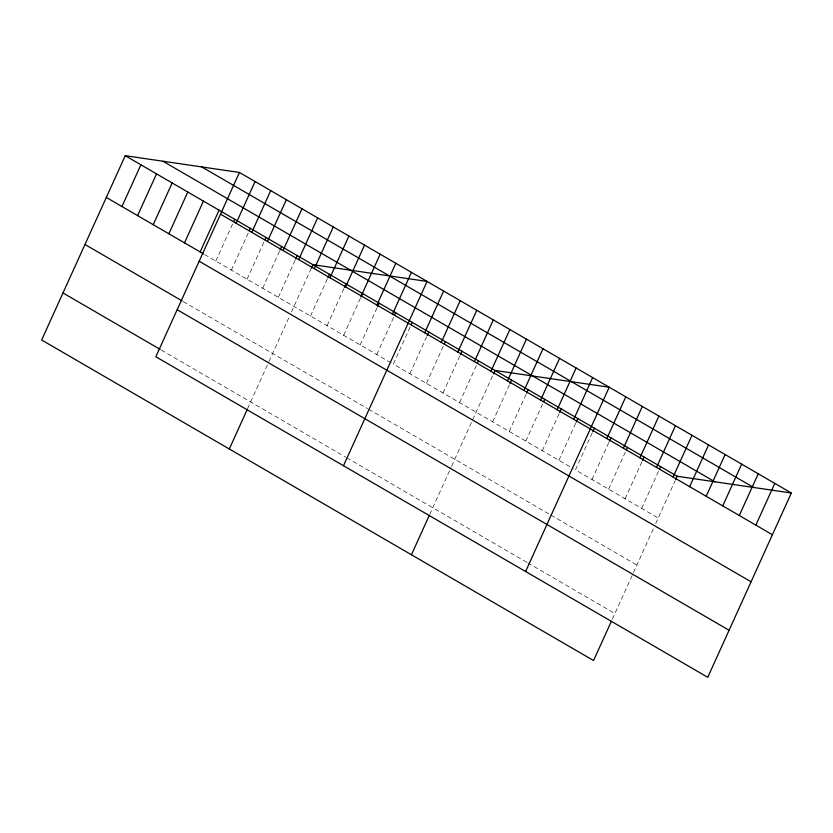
<?xml version="1.0" encoding="UTF-8"?>
<svg xmlns="http://www.w3.org/2000/svg" width="833" height="833" viewBox="0 0 833 833"><rect width="100%" height="100%" fill="white"/><g stroke="black" fill="none" stroke-linecap="round" stroke-linejoin="round"><path stroke-width="0.62" stroke-dasharray="4.17 3.12" d="M215.778 261.021L233.667 221.599M231.418 270.1L249.296 230.679M247.057 279.18L263.884 242.08M262.697 288.26L279.524 251.16M278.326 297.35L295.163 260.24M247.588 408.659L268.445 362.709M268.965 361.553L289.395 316.509M291.425 312.031L311.323 268.164M310.522 316.04L327.359 278.94M327.088 325.661L343.914 288.562M343.644 335.283L360.47 298.172M360.2 344.893L377.557 306.638M376.755 354.514L393.582 317.404M410.148 327.025L393.311 364.125L573.239 468.625M409.867 373.746L426.704 336.647M426.423 383.357L443.26 346.257M442.989 392.978L459.816 355.878M459.545 402.599L477.424 363.178M429.724 514.45L451.09 467.334M451.621 466.178L492.928 375.11M492.657 421.831L509.484 384.721M509.213 431.442L526.05 394.342M525.769 441.063L542.606 403.963M542.325 450.674L559.162 413.574M558.891 460.295L575.718 423.195M592.273 432.806L575.447 469.906L658.226 517.991M592.003 479.527L608.829 442.427M608.559 489.148L626.437 449.726M625.114 498.759L641.951 461.659M641.67 508.38L659.559 468.958M612.359 619.106L653.655 528.07M655.696 523.593L675.063 480.891M204.616 254.534L391.104 362.844M183.27 301.577L367.561 408.607M368.665 409.253L549.686 514.388M550.79 515.033L636.891 565.034M161.279 350.047L345.57 457.078M346.674 457.723L526.602 562.223M527.706 562.858L614.9 613.505"/><path stroke-width="1.25" d="M239.435 172.452L155.833 356.743L707.748 677.302L791.35 493.001L239.435 172.452L125.252 155.698L41.65 339.999L593.565 660.548L611.349 621.345M121.951 206.522L140.892 164.778M137.591 215.601L156.531 173.868M153.23 224.691L172.16 182.948M168.87 233.771L187.8 192.027M184.51 242.851L203.439 201.107M200.139 251.93L219.079 210.197M233.667 221.599L234.719 219.277M236.135 223.265L255.075 181.532M249.296 230.679L250.348 228.357M251.774 232.355L270.715 190.611M264.936 239.758L265.987 237.447M267.414 241.435L286.354 199.691M280.055 250.004L281.627 246.526M283.053 250.514L301.983 208.781M295.684 259.084L297.266 255.606M298.693 259.594L317.623 217.861M229.304 448.987L247.089 409.784M311.323 268.164L312.906 264.686L427.09 281.439L343.488 465.73M314.333 268.684L333.262 226.94M327.879 277.785L329.462 274.307M329.962 277.764L348.902 236.02M344.435 287.395L346.018 283.918M345.601 286.844L364.542 245.11M361.241 295.934L380.171 254.19M361.001 297.017L362.574 293.539M376.88 305.013L395.81 263.27M377.557 306.638L379.13 303.16M392.52 314.093L411.45 272.349M394.634 315.093L395.685 312.771M411.2 324.703L412.252 322.392M424.705 332.794L443.645 291.05M427.225 335.48L428.808 332.003M441.271 342.405L460.201 300.671M444.312 343.935L445.363 341.624M457.827 352.026L476.757 310.282M460.337 354.712L461.919 351.234M474.383 361.647L493.313 319.903M477.424 363.178L478.475 360.856M490.939 371.258L509.869 329.514M411.429 554.768L429.214 515.565M493.459 373.944L495.031 370.466L609.215 387.22L525.613 571.521M507.495 380.879L526.435 339.135M510.015 383.565L511.587 380.087M524.051 390.49L542.991 348.756M526.571 393.186L528.153 389.709M540.617 400.111L559.547 358.367M543.657 401.641L544.709 399.319M557.173 409.721L576.103 367.988M559.682 412.418L561.265 408.941M573.729 419.343L592.659 377.599M576.238 422.029L577.821 418.551M592.804 431.65L594.377 428.172M606.84 438.575L625.781 396.831M609.36 441.261L610.933 437.783M623.396 448.196L642.337 406.452M626.437 449.726L627.488 447.404M639.952 457.806L658.893 416.063M642.472 460.503L644.055 457.015M656.519 467.428L675.448 425.684M659.559 468.958L660.611 466.636M673.074 477.038L692.004 435.305M675.584 479.735L677.167 476.257L791.35 493.001M689.63 486.659L708.56 444.916M706.186 496.27L725.116 454.537M722.742 505.891L741.682 464.148M739.298 515.502L758.238 473.769M755.854 525.123L774.794 483.379M201.753 166.923L753.667 487.472M162.935 161.227L714.849 481.776M125.252 155.698L677.167 476.257M220.506 214.185L772.42 534.744M106.322 197.442L203.491 253.878M199.16 261.229L751.074 581.788M84.976 244.486L182.156 300.921M177.179 309.699L729.083 630.258M62.985 292.956L160.165 349.391"/></g></svg>
